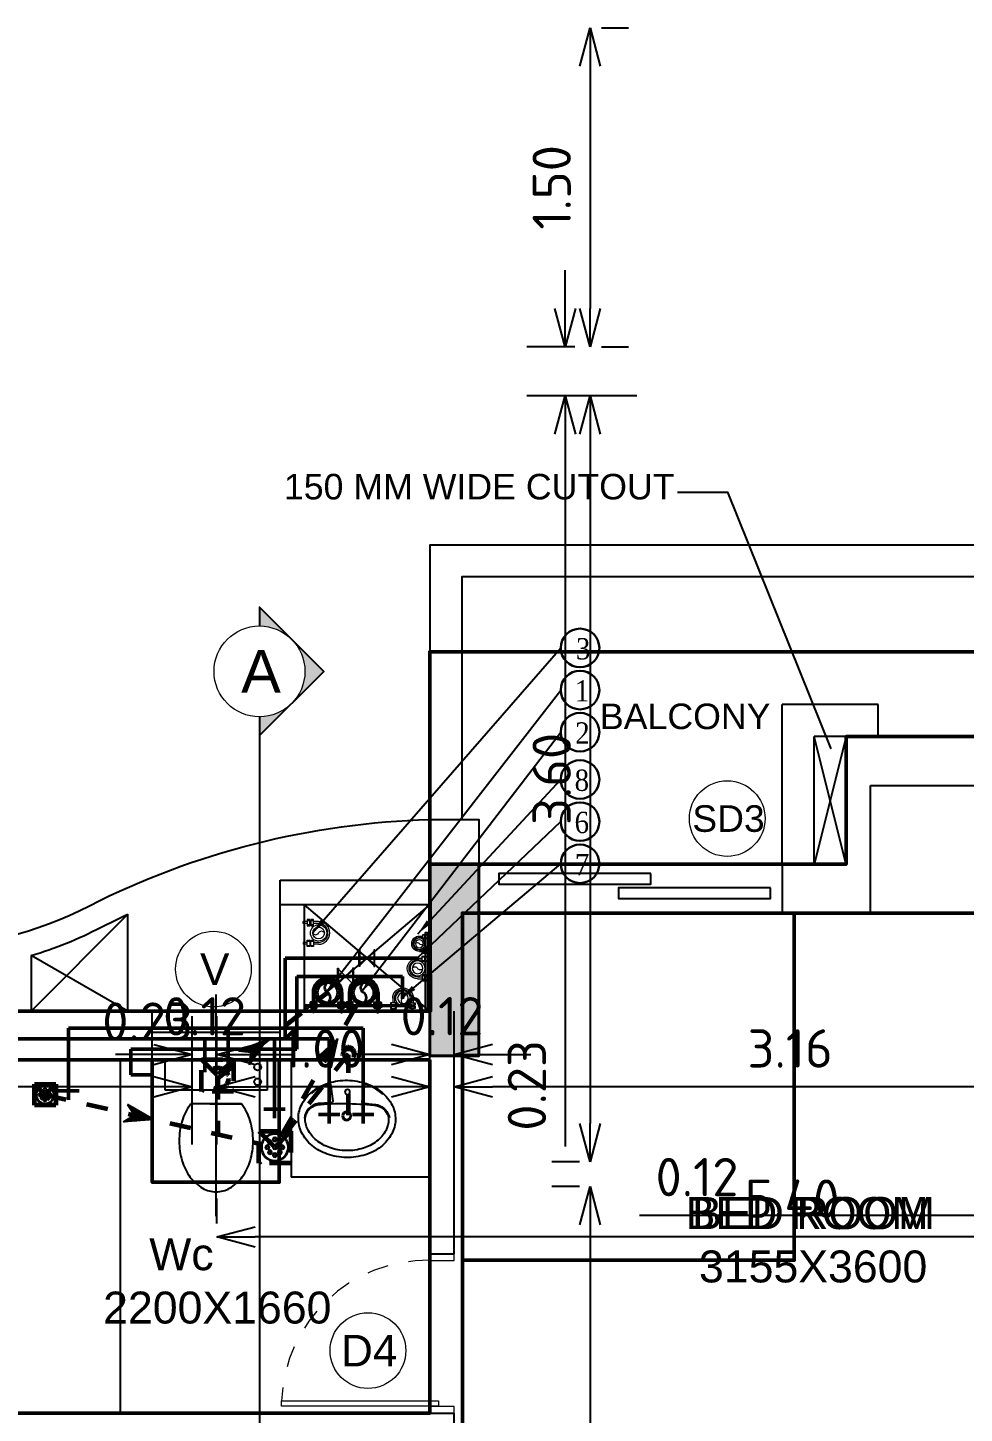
# Model space of a CAD drawing. Header units: inches. Extents: x 0 to 429, y 0 to 185.
# Drawn here: x 254.34 to 258.73, y 126.23 to 132.74 of the extents above; entities that cross this region are included whole.
import ezdxf
from ezdxf.enums import TextEntityAlignment as Align

# ---------------------------------------------------------------- set-up
doc = ezdxf.new("R2010")
doc.units = ezdxf.units.IN
doc.header["$MEASUREMENT"] = 0
doc.linetypes.add('Xr-4BHK-A-B-Typical-Sub$0$HIDDEN', pattern=[0.375, 0.25, -0.125])
doc.layers.get('DEFPOINTS').update_dxf_attribs({"lineweight": 18})
for name, color, linetype, lineweight in [('FLOOR01', 7, 'Continuous', 50), ('XR-4BHK-A-B-TYPICAL-SUB$0$1PL-SHAFT-PIPE-TEXT-50', 213, 'Continuous', 30), ('XR-4BHK-A-B-TYPICAL-SUB$0$DOOR', 34, 'Continuous', 20), ('XR-4BHK-A-B-TYPICAL-SUB$0$TOWER-COL', 1, 'Continuous', 40), ('XR-4BHK-A-B-TYPICAL-SUB$0$TOWER-COL-HATCH', 9, 'Continuous', 5)]:
    doc.layers.add(name, color=color, linetype=linetype, lineweight=lineweight)
doc.layers.add('XR-4BHK-A-B-TYPICAL-SUB$0$1PL-SHAFT-PIPE', color=7, linetype='Continuous')
doc.layers.add('XR-4BHK-A-B-TYPICAL-SUB$0$SEWERARE LINE', color=7, linetype='Continuous', lineweight=35, true_color=0xca2d12)
doc.layers.add('XR-4BHK-A-B-TYPICAL-SUB$0$WATER SUPPLAY', color=7, linetype='Continuous', lineweight=0, true_color=0x00f000)
doc.styles.add('Sanvi Common', font='isocpeur.ttf')
doc.styles.add('Xr-4BHK-A-B-Typical-Sub$0$$0$DIM', font='arial.ttf', dxfattribs={"height": 4})
doc.styles.add('Xr-4BHK-A-B-Typical-Sub$0$$1$Standard', font='arial.ttf')
doc.styles.add('Xr-4BHK-A-B-Typical-Sub$0$DIM', font='arial.ttf')
doc.styles.add('Xr-4BHK-A-B-Typical-Sub$0$Standard', font='ARIALN.TTF')
doc.styles.add('Xr-4BHK-A-B-Typical-Sub$0$TIMES-ROMAN', font='times.ttf', dxfattribs={"width": 0.9})
doc.dimstyles.new('Sanvi Common', dxfattribs={"dimtxt": 0.18, "dimasz": 0.18, "dimexe": 0.18, "dimexo": 0.0625, "dimgap": 0.09, "dimtad": 1, "dimzin": 0, "dimdsep": 46, "dimtxsty": 'Sanvi Common', "dimblk": 'OPEN30', "dimcen": 0.09, "dimclrd": 68, "dimclre": 68, "dimclrt": 40, "dimadec": 0, "dimazin": 0, "dimtfac": 1, "dimtofl": 0, "dimtmove": 0, "dimatfit": 3, "dimldrblk": 'OPEN30', "dimfxl": 1, "dimtolj": 1, "dimtzin": 0, "dimarcsym": 0})
doc.dimstyles.new('Xr-4BHK-A-B-Typical-Sub$0$DIM 75', dxfattribs={"dimtxt": 75, "dimasz": 75, "dimexe": 0.18, "dimexo": 0.0625, "dimgap": 0.09, "dimtad": 0, "dimtih": 1, "dimtoh": 1, "dimdec": 0, "dimzin": 0, "dimdsep": 46, "dimtxsty": 'Xr-4BHK-A-B-Typical-Sub$0$Standard', "dimcen": 0.09, "dimclrd": 256, "dimclre": 256, "dimclrt": 256, "dimadec": 0, "dimazin": 0, "dimtfac": 1, "dimtdec": 0, "dimtofl": 0, "dimtmove": 0, "dimatfit": 3, "dimfxl": 1, "dimtolj": 1, "dimtzin": 0, "dimarcsym": 0})

# ---------------------------------------------------------------- blocks, each defined once
blk = doc.blocks.new('Xr-4BHK-A-B-Typical-Sub$0$basin6')
blk.add_lwpolyline([(285.3, -227.3, 0.120605), (264.9, -143.3, 0.10507), (202.2, -66.9, 0.088649), (112.5, -18.2, 0.079738), (0.8, 0, 0.079738), (-111, -17.7, 0.088649), (-200.9, -65.9, 0.10507), (-264, -142.1, 0.120605), (-284.7, -226.1, 0.120605), (-264.3, -310.1, 0.10507), (-201.6, -386.5, 0.088649), (-112, -435.2, 0.079738), (-0.2, -453.4, 0.079738), (111.6, -435.7, 0.088649), (201.5, -387.5, 0.10507), (264.5, -311.3, 0.120605)], format="xyb", close=True)
for points in [[(-209.7, -80, -0.016805), (-197.8, -69.9, -0.092161), (-106, -21.4, -0.435128), (-99.7, -24.7), (-85.2, -123.6, -0.44775), (-92.4, -133.7, 0.015365), (-179.5, -141.3, 0.272514), (-249.3, -215.6, 0.272514)], [(210.3, -80, 0.016805), (198.4, -69.9, 0.092161), (106.6, -21.4, 0.435128), (100.3, -24.7), (85.8, -123.6, 0.396344), (97.2, -134.7, -0.011856), (170.2, -140.3, -0.340407), (250.3, -226.8)], [(-244.4, -216.7, 0.017243), (-244.7, -226.1, 0.120605), (-228.8, -291.7, 0.10507), (-176.6, -355.3, 0.088649), (-99.4, -397.2, 0.079738), (-0.1, -413.4, 0.079738), (99.2, -397.7, 0.088649), (176.6, -356.1, 0.10507), (229.1, -292.7, 0.120605), (245.3, -227.3, 0.120605)]]:
    blk.add_lwpolyline(points, format="xyb")
for centre, radius in [((0.3, -69.2), 14.5), ((1.4, -209.2), 26.4), ((1.4, -209.2), 21)]:
    blk.add_circle(centre, radius)
for centre, radius, start, end in [((-151.3, -237.7), 95.4, 106.29531, 167.27029), ((-3.5, -1750.2), 1613.5, 84.2769, 96.21233), ((155.4, -234.9), 90.2, 4.87746, 88.71858)]:
    blk.add_arc(centre, radius, start, end)
blk = doc.blocks.new('Xr-4BHK-A-B-Typical-Sub$0$1111')
for p, q in [((-6719.3, 24832.2), (-6719.3, 24832.2)), ((-6770.3, 24610.7), (-7008.8, 24610.7)), ((-6918.9, 24610.7), (-6770.3, 24610.7)), ((-7128.5, 24545.5), (-7128.5, 24404.3)), ((-6650.6, 24545.5), (-7128.5, 24545.5)), ((-6650.6, 24404.3), (-6650.6, 24545.5)), ((-7128.5, 24404.3), (-6650.6, 24404.3)), ((-6849.6, 24404.3), (-6849.6, 24404.3)), ((-6703, 24404.3), (-6703, 24404.3))]:
    blk.add_line(p, q)
at = {"extrusion": (0, 0, -1)}
for centre, major_axis, ratio, start_param, end_param in [((-6859.2, 24842), (-134, 134), 1, 6.126583, 6.550859), ((-6889.6, 24895.3), (90.6, 90.6), 1, -1.303122, -0.785398), ((-6889.6, 24895.3), (-90.6, 90.6), 1, 0.785398, 1.303122), ((-6919.9, 24842), (134, 134), 1, -0.267674, 0.156602), ((-6811.4, 24807.2), (175.8, 175.8), 1, 4.219591, 4.555787), ((-6967.7, 24807.2), (-175.8, 175.8), 1, 1.727398, 2.063595), ((-6735.9, 24784.5), (231.5, 231.5), 1, 3.926991, 4.219591), ((-7043.2, 24784.5), (231.5, 231.5), 1, 0.492798, 0.785398), ((-6735.9, 24784.5), (-231.5, 231.5), 1, 5.205187, 5.497787), ((-7043.2, 24784.5), (231.5, 231.5), 1, 0.785398, 1.077998), ((-6811.4, 24761.7), (-175.8, 175.8), 1, 4.868991, 5.205187), ((-6967.7, 24761.7), (-231.2, 91.4), 0.988951, 3.056609, 3.421062), ((-6859.2, 24726.9), (-134, 134), 1, 4.837165, 4.868991), ((-6694.7, 24507), (-11.5, 11.5), 1, 3.141593, 9.424778), ((-6694.7, 24437.2), (11.5, 11.5), 1, 1.570796326805002, 7.853981633984588)]:
    blk.add_ellipse(centre, major_axis=major_axis, ratio=ratio, start_param=start_param, end_param=end_param, dxfattribs=at)
blk = doc.blocks.new('Xr-4BHK-A-B-Typical-Sub$0$d-750')
at = {"layer": 'XR-4BHK-A-B-TYPICAL-SUB$0$DOOR'}
for p, q in [((0, 718.7), (0, 750)), ((0, 750), (115, 750)), ((115, 718.7), (0, 718.7)), ((115, 750), (115, 718.7)), ((0, 0), (0, 31.2)), ((0, 31.2), (115, 31.2)), ((115, 31.2), (115, 0)), ((115, 0), (0, 0))]:
    blk.add_line(p, q, dxfattribs=at)
blk.add_lwpolyline([(73.9, 34.2), (811.3, 34.2), (811.3, 59.2), (73.9, 59.2)], close=True, dxfattribs=at)
at = {"layer": 'XR-4BHK-A-B-TYPICAL-SUB$0$DOOR', "color": 8, "linetype": 'Xr-4BHK-A-B-Typical-Sub$0$HIDDEN', "extrusion": (0, 0, -1)}
blk.add_ellipse((125, 31.2), major_axis=(218.4, 652.1), ratio=0.99874, start_param=-0.33813, end_param=1.207251, dxfattribs=at)
blk = doc.blocks.new('Xr-4BHK-A-B-Typical-Sub$0$REV.CO.')
at = {"layer": 'XR-4BHK-A-B-TYPICAL-SUB$0$TOWER-COL-HATCH'}
blk.add_hatch(color=256, dxfattribs=at).paths.add_polyline_path([(454801.1, 18669.7), (454571.1, 18669.7), (454571.1, 17769.2), (454801.1, 17769.2)])
at = {"layer": 'XR-4BHK-A-B-TYPICAL-SUB$0$TOWER-COL'}
blk.add_lwpolyline([(454801.1, 18669.7), (454571.1, 18669.7), (454571.1, 17769.2), (454801.1, 17769.2)], close=True, dxfattribs=at)
blk = doc.blocks.new('Xr-4BHK-A-B-Typical-Sub$0$$0$DOOR NO')
at = {"lineweight": 0}
blk.add_circle((0, 0), 10, dxfattribs=at)
at = {"style": 'Xr-4BHK-A-B-Typical-Sub$0$$0$DIM'}
blk.add_attdef('X1', text='', height=9, dxfattribs=at).set_placement((0, 0), align=Align.MIDDLE_CENTER)
blk = doc.blocks.new('_Open30')
at = {"color": 0, "linetype": 'ByBlock', "lineweight": -2}
for p, q in [((-1, 0.268), (0, 0)), ((0, 0), (-1, -0.268)), ((0, 0), (-1, 0))]:
    blk.add_line(p, q, dxfattribs=at)
blk = doc.blocks.new('*D210')
at = {"color": 68, "lineweight": -2, "transparency": 16777216}
for p, q in [((256.3392, 127.589), (256.3392, 127.9445)), ((259.4942, 127.827), (259.4942, 127.9445)), ((259.3142, 127.7645), (256.5192, 127.7645))]:
    blk.add_line(p, q, dxfattribs=at)
at = {"layer": 'DEFPOINTS', "color": 0, "transparency": 16777216}
for p in [(256.3392, 127.7645), (259.4942, 127.7645), (256.3392, 127.5265)]:
    blk.add_point(p, dxfattribs=at)
at = {"color": 68, "lineweight": -2, "transparency": 16777216, "xscale": 0.18, "yscale": 0.18, "zscale": 0.18, "rotation": 180}
blk.add_blockref('_Open30', (256.3392, 127.7645), dxfattribs=at)
at = {"color": 68, "lineweight": -2, "transparency": 16777216, "xscale": 0.18, "yscale": 0.18, "zscale": 0.18}
blk.add_blockref('_Open30', (259.4942, 127.7645), dxfattribs=at)
at = {"color": 40, "transparency": 16777216, "insert": (257.9167, 127.9445), "char_height": 0.18, "attachment_point": 5, "style": 'Sanvi Common'}
blk.add_mtext('\\A1;3.16', dxfattribs=at)
blk = doc.blocks.new('*D211')
at = {"color": 68, "lineweight": -2, "transparency": 16777216}
for p, q in [((256.2242, 127.589), (256.2242, 128.0963)), ((256.3392, 127.589), (256.3392, 128.0963)), ((256.0442, 127.9163), (255.8642, 127.9163)), ((256.5192, 127.9163), (256.6992, 127.9163))]:
    blk.add_line(p, q, dxfattribs=at)
at = {"layer": 'DEFPOINTS', "color": 0, "transparency": 16777216}
for p in [(256.2242, 127.9163), (256.2242, 127.5265), (256.3392, 127.5265)]:
    blk.add_point(p, dxfattribs=at)
at = {"color": 68, "lineweight": -2, "transparency": 16777216, "xscale": 0.18, "yscale": 0.18, "zscale": 0.18}
blk.add_blockref('_Open30', (256.2242, 127.9163), dxfattribs=at)
at = {"color": 68, "lineweight": -2, "transparency": 16777216, "xscale": 0.18, "yscale": 0.18, "zscale": 0.18, "rotation": 180}
blk.add_blockref('_Open30', (256.3392, 127.9163), dxfattribs=at)
at = {"color": 40, "transparency": 16777216, "insert": (256.2817, 128.0963), "char_height": 0.18, "attachment_point": 5, "style": 'Sanvi Common'}
blk.add_mtext('\\A1;0.12', dxfattribs=at)
blk = doc.blocks.new('*D212')
at = {"color": 68, "lineweight": -2, "transparency": 16777216}
for p, q in [((255.2242, 127.4939), (255.2242, 127.9445)), ((256.2242, 127.589), (256.2242, 127.9445)), ((256.0442, 127.7645), (255.4042, 127.7645))]:
    blk.add_line(p, q, dxfattribs=at)
at = {"layer": 'DEFPOINTS', "color": 0, "transparency": 16777216}
for p in [(255.2242, 127.7645), (256.2242, 127.5265), (255.2242, 127.4314)]:
    blk.add_point(p, dxfattribs=at)
at = {"color": 68, "lineweight": -2, "transparency": 16777216, "xscale": 0.18, "yscale": 0.18, "zscale": 0.18, "rotation": 180}
blk.add_blockref('_Open30', (255.2242, 127.7645), dxfattribs=at)
at = {"color": 68, "lineweight": -2, "transparency": 16777216, "xscale": 0.18, "yscale": 0.18, "zscale": 0.18}
blk.add_blockref('_Open30', (256.2242, 127.7645), dxfattribs=at)
at = {"color": 40, "transparency": 16777216, "insert": (255.7242, 127.9445), "char_height": 0.18, "attachment_point": 5, "style": 'Sanvi Common'}
blk.add_mtext('\\A1;1.00', dxfattribs=at)
blk = doc.blocks.new('*D213')
at = {"color": 68, "lineweight": -2, "transparency": 16777216}
for p, q in [((251.6592, 127.689), (251.6592, 127.9445)), ((255.1092, 127.4939), (255.1092, 127.9445)), ((254.9292, 127.7645), (251.8392, 127.7645))]:
    blk.add_line(p, q, dxfattribs=at)
at = {"layer": 'DEFPOINTS', "color": 0, "transparency": 16777216}
for p in [(251.6592, 127.7645), (251.6592, 127.6265), (255.1092, 127.4314)]:
    blk.add_point(p, dxfattribs=at)
at = {"color": 68, "lineweight": -2, "transparency": 16777216, "xscale": 0.18, "yscale": 0.18, "zscale": 0.18, "rotation": 180}
blk.add_blockref('_Open30', (251.6592, 127.7645), dxfattribs=at)
at = {"color": 68, "lineweight": -2, "transparency": 16777216, "xscale": 0.18, "yscale": 0.18, "zscale": 0.18}
blk.add_blockref('_Open30', (255.1092, 127.7645), dxfattribs=at)
at = {"color": 40, "transparency": 16777216, "insert": (253.3842, 127.9445), "char_height": 0.18, "attachment_point": 5, "style": 'Sanvi Common'}
blk.add_mtext('\\A1;3.45', dxfattribs=at)
blk = doc.blocks.new('*D214')
at = {"color": 68, "lineweight": -2, "transparency": 16777216}
for p, q in [((251.4292, 127.689), (251.4292, 128.071)), ((251.6592, 127.689), (251.6592, 128.071)), ((251.2492, 127.891), (251.0692, 127.891)), ((251.8392, 127.891), (255.1872, 127.891))]:
    blk.add_line(p, q, dxfattribs=at)
at = {"layer": 'DEFPOINTS', "color": 0, "transparency": 16777216}
for p in [(251.4292, 127.891), (251.4292, 127.6265), (251.6592, 127.6265)]:
    blk.add_point(p, dxfattribs=at)
at = {"color": 68, "lineweight": -2, "transparency": 16777216, "xscale": 0.18, "yscale": 0.18, "zscale": 0.18}
blk.add_blockref('_Open30', (251.4292, 127.891), dxfattribs=at)
at = {"color": 68, "lineweight": -2, "transparency": 16777216, "xscale": 0.18, "yscale": 0.18, "zscale": 0.18, "rotation": 180}
blk.add_blockref('_Open30', (251.6592, 127.891), dxfattribs=at)
at = {"color": 40, "transparency": 16777216, "insert": (254.8992, 128.071), "char_height": 0.18, "attachment_point": 5, "style": 'Sanvi Common'}
blk.add_mtext('\\A1;0.23', dxfattribs=at)
blk = doc.blocks.new('*D231')
at = {"color": 68, "lineweight": -2, "transparency": 16777216}
for p, q in [((257.0307, 132.7414), (257.1569, 132.7414)), ((256.9769, 132.5614), (256.9769, 131.4213)), ((257.0307, 131.2413), (257.1569, 131.2413))]:
    blk.add_line(p, q, dxfattribs=at)
at = {"layer": 'DEFPOINTS', "color": 0, "transparency": 16777216}
for p in [(256.9682, 132.7414), (256.9682, 131.2413), (256.9769, 131.2413)]:
    blk.add_point(p, dxfattribs=at)
at = {"color": 68, "lineweight": -2, "transparency": 16777216, "xscale": 0.18, "yscale": 0.18, "zscale": 0.18}
for p, rotation in [((256.9769, 132.7414), 90), ((256.9769, 131.2413), 270)]:
    blk.add_blockref('_Open30', p, dxfattribs=dict(at, rotation=rotation))
at = {"color": 40, "transparency": 16777216, "insert": (256.7969, 131.9913), "char_height": 0.18, "attachment_point": 5, "rotation": 90, "style": 'Sanvi Common'}
blk.add_mtext('\\A1;1.50', dxfattribs=at)
blk = doc.blocks.new('*D232')
at = {"color": 68, "lineweight": -2, "transparency": 16777216}
for p, q in [((256.8605, 131.4213), (256.8605, 131.6013)), ((256.9057, 131.2413), (256.6805, 131.2413)), ((257.1967, 131.0113), (256.6805, 131.0113)), ((256.8605, 130.8313), (256.8605, 127.4833))]:
    blk.add_line(p, q, dxfattribs=at)
at = {"layer": 'DEFPOINTS', "color": 0, "transparency": 16777216}
for p in [(256.9682, 131.2413), (256.8605, 131.0113), (257.2592, 131.0113)]:
    blk.add_point(p, dxfattribs=at)
at = {"color": 68, "lineweight": -2, "transparency": 16777216, "xscale": 0.18, "yscale": 0.18, "zscale": 0.18}
for p, rotation in [((256.8605, 131.2413), 270), ((256.8605, 131.0113), 90)]:
    blk.add_blockref('_Open30', p, dxfattribs=dict(at, rotation=rotation))
at = {"color": 40, "transparency": 16777216, "insert": (256.6805, 127.7713), "char_height": 0.18, "attachment_point": 5, "rotation": 90, "style": 'Sanvi Common'}
blk.add_mtext('\\A1;0.23', dxfattribs=at)
blk = doc.blocks.new('*D233')
at = {"color": 68, "lineweight": -2, "transparency": 16777216}
for p, q in [((257.1967, 131.0113), (256.7969, 131.0113)), ((256.9769, 130.8313), (256.9769, 127.5913)), ((256.928, 127.4113), (256.7969, 127.4113))]:
    blk.add_line(p, q, dxfattribs=at)
at = {"layer": 'DEFPOINTS', "color": 0, "transparency": 16777216}
for p in [(257.2592, 131.0113), (256.9769, 127.4113), (256.9905, 127.4113)]:
    blk.add_point(p, dxfattribs=at)
at = {"color": 68, "lineweight": -2, "transparency": 16777216, "xscale": 0.18, "yscale": 0.18, "zscale": 0.18}
for p, rotation in [((256.9769, 131.0113), 90), ((256.9769, 127.4113), 270)]:
    blk.add_blockref('_Open30', p, dxfattribs=dict(at, rotation=rotation))
at = {"color": 40, "transparency": 16777216, "insert": (256.7969, 129.2113), "char_height": 0.18, "attachment_point": 5, "rotation": 90, "style": 'Sanvi Common'}
blk.add_mtext('\\A1;3.60', dxfattribs=at)
blk = doc.blocks.new('*D234')
at = {"color": 68, "lineweight": -2, "transparency": 16777216}
for p, q in [((256.928, 127.2963), (256.7969, 127.2963)), ((256.9769, 127.1163), (256.9769, 122.6163)), ((258.6717, 122.4363), (256.7969, 122.4363))]:
    blk.add_line(p, q, dxfattribs=at)
at = {"layer": 'DEFPOINTS', "color": 0, "transparency": 16777216}
for p in [(256.9905, 127.2963), (256.9769, 122.4363), (258.7342, 122.4363)]:
    blk.add_point(p, dxfattribs=at)
at = {"color": 68, "lineweight": -2, "transparency": 16777216, "xscale": 0.18, "yscale": 0.18, "zscale": 0.18}
for p, rotation in [((256.9769, 127.2963), 90), ((256.9769, 122.4363), 270)]:
    blk.add_blockref('_Open30', p, dxfattribs=dict(at, rotation=rotation))
at = {"color": 40, "transparency": 16777216, "insert": (256.7969, 124.8663), "char_height": 0.18, "attachment_point": 5, "rotation": 90, "style": 'Sanvi Common'}
blk.add_mtext('\\A1;4.86', dxfattribs=at)
blk = doc.blocks.new('*D253')
at = {"color": 68, "lineweight": -2, "transparency": 16777216}
for p, q in [((260.6292, 127.0914), (260.6292, 127.3402)), ((260.7442, 127.0339), (260.7442, 127.3402)), ((260.4492, 127.1602), (257.2092, 127.1602)), ((260.9242, 127.1602), (261.1042, 127.1602))]:
    blk.add_line(p, q, dxfattribs=at)
at = {"layer": 'DEFPOINTS', "color": 0, "transparency": 16777216}
for p in [(260.6292, 127.1602), (260.6292, 127.0289), (260.7442, 126.9714)]:
    blk.add_point(p, dxfattribs=at)
at = {"color": 68, "lineweight": -2, "transparency": 16777216, "xscale": 0.18, "yscale": 0.18, "zscale": 0.18}
blk.add_blockref('_Open30', (260.6292, 127.1602), dxfattribs=at)
at = {"color": 68, "lineweight": -2, "transparency": 16777216, "xscale": 0.18, "yscale": 0.18, "zscale": 0.18, "rotation": 180}
blk.add_blockref('_Open30', (260.7442, 127.1602), dxfattribs=at)
at = {"color": 40, "transparency": 16777216, "insert": (257.4792, 127.3402), "char_height": 0.18, "attachment_point": 5, "style": 'Sanvi Common'}
blk.add_mtext('\\A1;0.12', dxfattribs=at)
blk = doc.blocks.new('*D254')
at = {"color": 68, "lineweight": -2, "transparency": 16777216}
for p, q in [((255.2242, 127.1214), (255.2242, 127.2389)), ((260.6292, 127.0914), (260.6292, 127.2389)), ((260.4492, 127.0589), (255.4042, 127.0589))]:
    blk.add_line(p, q, dxfattribs=at)
at = {"layer": 'DEFPOINTS', "color": 0, "transparency": 16777216}
for p in [(255.2242, 127.0589), (255.2242, 127.0589), (260.6292, 127.0289)]:
    blk.add_point(p, dxfattribs=at)
at = {"color": 68, "lineweight": -2, "transparency": 16777216, "xscale": 0.18, "yscale": 0.18, "zscale": 0.18, "rotation": 180}
blk.add_blockref('_Open30', (255.2242, 127.0589), dxfattribs=at)
at = {"color": 68, "lineweight": -2, "transparency": 16777216, "xscale": 0.18, "yscale": 0.18, "zscale": 0.18}
blk.add_blockref('_Open30', (260.6292, 127.0589), dxfattribs=at)
at = {"color": 40, "transparency": 16777216, "insert": (257.9267, 127.2389), "char_height": 0.18, "attachment_point": 5, "style": 'Sanvi Common'}
blk.add_mtext('\\A1;5.40', dxfattribs=at)
blk = doc.blocks.new('*D255')
at = {"color": 68, "lineweight": -2, "transparency": 16777216}
for p, q in [((255.1092, 127.4939), (255.1092, 128.0958)), ((255.2242, 127.4939), (255.2242, 128.0958)), ((254.9292, 127.9158), (254.7492, 127.9158)), ((255.4042, 127.9158), (255.5842, 127.9158))]:
    blk.add_line(p, q, dxfattribs=at)
at = {"layer": 'DEFPOINTS', "color": 0, "transparency": 16777216}
for p in [(255.1092, 127.9158), (255.1092, 127.4314), (255.2242, 127.4314)]:
    blk.add_point(p, dxfattribs=at)
at = {"color": 68, "lineweight": -2, "transparency": 16777216, "xscale": 0.18, "yscale": 0.18, "zscale": 0.18}
blk.add_blockref('_Open30', (255.1092, 127.9158), dxfattribs=at)
at = {"color": 68, "lineweight": -2, "transparency": 16777216, "xscale": 0.18, "yscale": 0.18, "zscale": 0.18, "rotation": 180}
blk.add_blockref('_Open30', (255.2242, 127.9158), dxfattribs=at)
at = {"color": 40, "transparency": 16777216, "insert": (255.1667, 128.0958), "char_height": 0.18, "attachment_point": 5, "style": 'Sanvi Common'}
blk.add_mtext('\\A1;0.12', dxfattribs=at)
blk = doc.blocks.new('Xr-4BHK-A-B-Typical-Sub$0$CI100')
at = {"layer": 'XR-4BHK-A-B-TYPICAL-SUB$0$SEWERARE LINE', "ltscale": 100}
for p, q in [((-78.9, 0), (-78.9, 11.5)), ((-74, 60.7), (-74, 11.5)), ((-66, 60.7), (-66, 11.5)), ((-61.1, 0), (-61.1, 11.5)), ((61.1, 0), (61.1, 11.5)), ((66, 60.7), (66, 11.5)), ((74, 60.7), (74, 11.5)), ((78.9, 0), (78.9, 11.5)), ((-78.9, -15.5), (-78.9, -4)), ((-74, 0), (-74, -4)), ((-74, -15.5), (-74, -37.3)), ((-74, -16.8), (-74, -37.3)), ((-66, -37.3), (-74, -37.3)), ((-66, 0), (-66, -4)), ((-66, -15.5), (-66, -37.3)), ((-66, -16.8), (-66, -37.3)), ((-61.1, -15.5), (-61.1, -4)), ((61.1, -15.5), (61.1, -4)), ((66, 0), (66, -4)), ((66, -15.5), (66, -37.3)), ((66, -16.8), (66, -37.3)), ((66, -37.3), (74, -37.3)), ((74, 0), (74, -4)), ((74, -15.5), (74, -37.3)), ((74, -16.8), (74, -37.3)), ((78.9, -15.5), (78.9, -4))]:
    blk.add_line(p, q, dxfattribs=at)
for points in [[(-85.4, 0), (-54.6, 0), (-54.6, 11.5), (-85.4, 11.5)], [(85.4, 0), (54.6, 0), (54.6, 11.5), (85.4, 11.5)], [(-85.4, -15.5), (-54.6, -15.5), (-54.6, -4), (-85.4, -4)], [(85.4, -15.5), (54.6, -15.5), (54.6, -4), (85.4, -4)]]:
    blk.add_lwpolyline(points, close=True, dxfattribs=at)
for radius in [60.7, 50]:
    blk.add_circle((0, 60.7), radius, dxfattribs=at)
for centre, radius, start, end in [((0, 60.7), 74, 0, 180), ((0, 60.7), 66, 0, 180), ((13.9, 85.7), 28.6, 119.0199, 240.9801), ((-13.9, 35.7), 28.6, 299.0199, 60.9801)]:
    blk.add_arc(centre, radius, start, end, dxfattribs=at)
blk = doc.blocks.new('Xr-4BHK-A-B-Typical-Sub$0$CI50')
at = {"layer": 'XR-4BHK-A-B-TYPICAL-SUB$0$WATER SUPPLAY', "ltscale": 100}
for p, q in [((-53.2, 2), (-53.2, 13.5)), ((-48.3, 35), (-48.3, 13.5)), ((-48.3, 2), (-48.3, -2)), ((-40.3, 35), (-40.3, 13.5)), ((-40.3, 2), (-40.3, -2)), ((-35.4, 2), (-35.4, 13.5)), ((35.4, 2), (35.4, 13.5)), ((40.3, 35), (40.3, 13.5)), ((40.3, 2), (40.3, -2)), ((48.3, 35), (48.3, 13.5)), ((48.3, 2), (48.3, -2)), ((53.2, 2), (53.2, 13.5)), ((-53.2, -13.5), (-53.2, -2)), ((-48.3, -13.5), (-48.3, -30.6)), ((-48.3, -14.8), (-48.3, -30.6)), ((-40.3, -30.6), (-48.3, -30.6)), ((-40.3, -13.5), (-40.3, -30.6)), ((-40.3, -14.8), (-40.3, -30.6)), ((-35.4, -13.5), (-35.4, -2)), ((35.4, -13.5), (35.4, -2)), ((40.3, -13.5), (40.3, -30.6)), ((40.3, -14.8), (40.3, -30.6)), ((40.3, -30.6), (48.3, -30.6)), ((48.3, -13.5), (48.3, -30.6)), ((48.3, -14.8), (48.3, -30.6)), ((53.2, -13.5), (53.2, -2))]:
    blk.add_line(p, q, dxfattribs=at)
at = {"layer": 'XR-4BHK-A-B-TYPICAL-SUB$0$WATER SUPPLAY', "ltscale": 100, "elevation": 0}
for points in [[(-57.9, 2), (-30.9, 2), (-30.9, 13.5), (-57.9, 13.5)], [(57.9, 2), (30.9, 2), (30.9, 13.5), (57.9, 13.5)], [(-57.9, -13.5), (-30.9, -13.5), (-30.9, -2), (-57.9, -2)], [(57.9, -13.5), (30.9, -13.5), (30.9, -2), (57.9, -2)]]:
    blk.add_lwpolyline(points, close=True, dxfattribs=at)
at = {"layer": 'XR-4BHK-A-B-TYPICAL-SUB$0$WATER SUPPLAY', "ltscale": 100}
for radius in [35, 25]:
    blk.add_circle((0, 35), radius, dxfattribs=at)
for centre, radius, start, end in [((0, 35), 48.3, 0, 180), ((0, 35), 40.3, 360, 180), ((6.9, 47.5), 14.3, 119.0199, 240.9801), ((-6.9, 22.5), 14.3, 299.0199, 60.9801)]:
    blk.add_arc(centre, radius, start, end, dxfattribs=at)
blk = doc.blocks.new('Xr-4BHK-A-B-Typical-Sub$0$A6')
at = {"linetype": 'Continuous', "lineweight": -3}
h = blk.add_hatch(dxfattribs=at)
h.set_pattern_fill('ANSI31', color=8, scale=51.850019, angle=269.98621, style=0)
h.set_pattern_definition([(314.9862146, (-3558.9815, 121585.5365), (4.58404006, 4.58183475), [])])
h.paths.add_polyline_path([(-42.5, 41.5), (0, 0), (-42.5, -41.5), (91.7, 0)])
for p, q in [((-42.5, 41.5), (0, 0)), ((91.7, 0), (-42.5, 41.5)), ((-42.5, -41.5), (0, 0)), ((0, 0), (91.7, 0)), ((91.7, 0), (-42.5, -41.5))]:
    blk.add_line(p, q, dxfattribs=at)
blk = doc.blocks.new('Xr-4BHK-A-B-Typical-Sub$0$FT 100')
at = {"linetype": 'Continuous'}
blk.add_ellipse((0, 0), major_axis=(63.4, -2.9), ratio=1, start_param=0.046079, end_param=6.329264, dxfattribs=at)
for centre in [(-36.7, 0), (-23.3, 23.3), (0, 35.4), (0, 0), (23.3, 23.3), (36.7, 0), (-23.3, -23.3), (0, -35.4), (23.3, -23.3)]:
    blk.add_ellipse(centre, major_axis=(7.97, 0), ratio=1)
blk = doc.blocks.new('Xr-4BHK-A-B-Typical-Sub$0$P-VALVE')
at = {"linetype": 'Continuous'}
for p, q in [((-19.7, 19), (19.7, 19)), ((-19.7, 16.4), (-19.7, 19)), ((19.7, 16.4), (-19.7, 16.4)), ((-17, -16.4), (17, 16.4)), ((-17, 16.4), (17, -16.4)), ((19.7, 19), (19.7, 16.4)), ((19.7, -16.4), (-19.7, -16.4)), ((-19.7, -16.4), (-19.7, -19)), ((-19.7, -19), (19.7, -19)), ((19.7, -19), (19.7, -16.4))]:
    blk.add_line(p, q, dxfattribs=at)
blk = doc.blocks.new('Xr-4BHK-A-B-Typical-Sub$0$A$C14D55273')
at = {"layer": 'XR-4BHK-A-B-TYPICAL-SUB$0$WATER SUPPLAY', "lineweight": 50}
for p, q in [((7611.1, -2471.7), (8238.6, -2471.7)), ((8238.6, -2471.7), (8238.6, -2849.5)), ((7688.2, -2661.7), (7688.2, -2556.9)), ((7688.2, -2556.9), (8183.5, -2556.9)), ((8183.5, -2556.9), (8183.5, -2899.5)), ((9255.8, -2799.5), (7872.3, -2799.5)), ((7872.3, -3248.1), (7872.3, -2799.5)), ((8506.4, -3006.4), (8506.4, -2799.5)), ((9255.8, -3136.8), (9255.8, -2799.5)), ((9513.3, -2849.5), (8032.1, -2849.5)), ((8032.1, -3248.1), (8032.1, -2849.5)), ((8289.3, -3223.5), (8289.3, -2849.5)), ((8616, -3006.4), (8616, -2849.5)), ((8963.2, -2899.5), (8183.5, -2899.5)), ((8963.2, -2899.5), (8963.2, -3020.1)), ((8963.2, -3020.1), (8858.5, -3020.1)), ((9205.8, -3094.3), (9305.8, -3094.3)), ((8239.3, -3181), (8339.3, -3181)), ((7822.3, -3205.6), (7922.3, -3205.6)), ((7982.1, -3205.6), (8082.1, -3205.6))]:
    blk.add_line(p, q, dxfattribs=at)
at = {"layer": 'XR-4BHK-A-B-TYPICAL-SUB$0$WATER SUPPLAY', "lineweight": 50, "xscale": 2.000000000000041, "yscale": 2.000000000000041, "zscale": 2.000000000000041, "rotation": 90.00001157763748}
for p in [(7855.2, -2471.7), (7955, -2556.9)]:
    blk.add_blockref('Xr-4BHK-A-B-Typical-Sub$0$P-VALVE', p, dxfattribs=at)
blk = doc.blocks.new('Xr-4BHK-A-B-Typical-Sub$0$A$C2521575D')
at = {"layer": 'XR-4BHK-A-B-TYPICAL-SUB$0$1PL-SHAFT-PIPE'}
for p, q in [((24914.2, 29832.3), (24914.2, 30197.5)), ((24340.4, 29853.3, 0), (24839.7, 29853.3))]:
    blk.add_line(p, q, dxfattribs=at)
blk.add_lwpolyline([(24928, 29832.3), (24928, 30197.5), (24903, 30197.5), (24903, 29832.3)], close=True, dxfattribs=at)
at = {"layer": 'XR-4BHK-A-B-TYPICAL-SUB$0$1PL-SHAFT-PIPE', "elevation": 0}
blk.add_lwpolyline([(24340.4, 29832.3), (24839.7, 29832.3), (24839.7, 29857.3), (24340.4, 29857.3)], close=True, dxfattribs=at)
at = {"layer": 'XR-4BHK-A-B-TYPICAL-SUB$0$1PL-SHAFT-PIPE-TEXT-50'}
for centre in [(25629.9, 31536.2), (25629.9, 31338.2), (25629.9, 31140.2), (25629.9, 30918), (25629.9, 30720), (25629.9, 30522)]:
    blk.add_circle(centre, 90.6, dxfattribs=at)
at = {"layer": 'XR-4BHK-A-B-TYPICAL-SUB$0$SEWERARE LINE', "linetype": 'Xr-4BHK-A-B-Typical-Sub$0$HIDDEN', "lineweight": 60, "ltscale": 200}
for p, q in [((23928.6, 29513.6, 0), (24444, 29917.8)), ((24228.3, 29244.8), (24616.6, 29916.3)), ((24542, 29629.6, 0), (24235.7, 29239.9, 0)), ((24001.8, 29602), (23851.8, 29452)), ((23851.8, 29602), (24001.8, 29452)), ((24542, 29340), (24542, 29624.1, 0)), ((23928.6, 29513.6, 0), (23928.6, 29246.2, 0)), ((23167.8, 29486.9), (23067.8, 29386.9)), ((23067.8, 29486.9), (23167.8, 29386.9)), ((23117.8, 29436.9), (24134.7, 29204.1)), ((24271.6, 29264.9), (24121.6, 29114.9)), ((24121.6, 29264.9), (24271.6, 29114.9))]:
    blk.add_line(p, q, dxfattribs=at)
for points in [[(24001.8, 29452), (23851.8, 29452), (23851.8, 29602), (24001.8, 29602)], [(23167.8, 29386.9), (23067.8, 29386.9), (23067.8, 29486.9), (23167.8, 29486.9)], [(24271.6, 29114.9), (24121.6, 29114.9), (24121.6, 29264.9), (24271.6, 29264.9)]]:
    blk.add_lwpolyline(points, close=True, dxfattribs=at)
blk.add_circle((23928.6, 29513.6), 50, dxfattribs=at)
for centre, radius, start, end in [((24542, 29629.6, 0), 30, 326.44269, 213.55731), ((24542, 29624.1, 0), 27.3, 336.0932, 203.9068)]:
    blk.add_arc(centre, radius, start, end, dxfattribs=at)
at = {"layer": 'XR-4BHK-A-B-TYPICAL-SUB$0$1PL-SHAFT-PIPE'}
for p, xscale, yscale, zscale, rotation in [((24363.3, 30196.9), 1.099999999976717, 1.099999999976717, 1.099999999976717, 270), ((24901.5, 30146.1), -0.75, 0.75, 0.75, 90)]:
    blk.add_blockref('Xr-4BHK-A-B-Typical-Sub$0$CI50', p, dxfattribs=dict(at, xscale=xscale, yscale=yscale, zscale=zscale, rotation=rotation))
at = {"layer": 'XR-4BHK-A-B-TYPICAL-SUB$0$1PL-SHAFT-PIPE', "xscale": -1, "rotation": 90}
blk.add_blockref('Xr-4BHK-A-B-Typical-Sub$0$CI50', (24901.9, 30030.3), dxfattribs=at)
at = {"layer": 'XR-4BHK-A-B-TYPICAL-SUB$0$1PL-SHAFT-PIPE', "xscale": 0.940500000026077, "yscale": 0.940500000026077, "zscale": 0.940500000026077}
for p in [(24443.8, 29859.2), (24613.2, 29859.2)]:
    blk.add_blockref('Xr-4BHK-A-B-Typical-Sub$0$CI100', p, dxfattribs=at)
at = {"layer": 'XR-4BHK-A-B-TYPICAL-SUB$0$1PL-SHAFT-PIPE', "xscale": -1}
blk.add_blockref('Xr-4BHK-A-B-Typical-Sub$0$CI50', (24798.1, 29855.3), dxfattribs=at)
at = {"layer": 'XR-4BHK-A-B-TYPICAL-SUB$0$SEWERARE LINE', "linetype": 'Xr-4BHK-A-B-Typical-Sub$0$HIDDEN', "lineweight": 60, "ltscale": 200, "extrusion": (1.01856e-08, -1.29675e-08, 1), "xscale": -1, "rotation": 218.134886230306}
blk.add_blockref('Xr-4BHK-A-B-Typical-Sub$0$A6', (24084.6, 29635.9, 0), dxfattribs=at)
at = {"layer": 'XR-4BHK-A-B-TYPICAL-SUB$0$SEWERARE LINE', "linetype": 'Xr-4BHK-A-B-Typical-Sub$0$HIDDEN', "lineweight": 60, "ltscale": 200, "extrusion": (1.42688e-08, -8.26458e-09, 1), "xscale": -1, "rotation": 239.906620831732}
blk.add_blockref('Xr-4BHK-A-B-Typical-Sub$0$A6', (24444.9, 29619.6, 0), dxfattribs=at)
at = {"layer": 'XR-4BHK-A-B-TYPICAL-SUB$0$SEWERARE LINE', "linetype": 'Xr-4BHK-A-B-Typical-Sub$0$HIDDEN', "lineweight": 60, "ltscale": 200, "xscale": -0.6666666666669698, "yscale": 0.6666666666669698, "zscale": 0.6666666666666666, "rotation": 90}
blk.add_blockref('Xr-4BHK-A-B-Typical-Sub$0$FT 100', (23117.8, 29436.9), dxfattribs=at)
at = {"layer": 'XR-4BHK-A-B-TYPICAL-SUB$0$SEWERARE LINE', "linetype": 'Xr-4BHK-A-B-Typical-Sub$0$HIDDEN', "lineweight": 60, "ltscale": 200, "extrusion": (-3.61004e-09, -1.60894e-08, 1), "xscale": -0.9999999999999961, "rotation": 167.3401290850337}
blk.add_blockref('Xr-4BHK-A-B-Typical-Sub$0$A6', (23536.8, 29340.5, 0), dxfattribs=at)
at = {"layer": 'XR-4BHK-A-B-TYPICAL-SUB$0$SEWERARE LINE', "linetype": 'Xr-4BHK-A-B-Typical-Sub$0$HIDDEN', "lineweight": 60, "ltscale": 200, "xscale": -1, "rotation": 90}
blk.add_blockref('Xr-4BHK-A-B-Typical-Sub$0$FT 100', (24196.6, 29189.9), dxfattribs=at)
at = {"layer": 'XR-4BHK-A-B-TYPICAL-SUB$0$WATER SUPPLAY', "xscale": -1}
blk.add_blockref('Xr-4BHK-A-B-Typical-Sub$0$A$C14D55273', (32483.9, 32549.6), dxfattribs=at)
at = {"layer": 'XR-4BHK-A-B-TYPICAL-SUB$0$1PL-SHAFT-PIPE-TEXT-50', "style": 'Xr-4BHK-A-B-Typical-Sub$0$TIMES-ROMAN', "width": 0.9}
for s, p in [('3', (25644.1, 31482.5)), ('1', (25639.1, 31284.6)), ('2', (25641.1, 31086.6)), ('8', (25638.1, 30864.3)), ('6', (25637.9, 30666.3)), ('7', (25639.4, 30468.3))]:
    blk.add_text(s, height=100, rotation=359.99997, dxfattribs=at).set_placement(p, align=Align.CENTER)
at = {"layer": 'XR-4BHK-A-B-TYPICAL-SUB$0$1PL-SHAFT-PIPE-TEXT-50'}
for points in [[(24373.5, 30196.9), (25539.2, 31536.2)], [(24436.5, 29916.3), (25539.2, 31338.2)], [(24601.9, 29918.1), (25539.2, 31140.2)], [(24867.9, 30192.6), (25539.2, 30918)], [(24867.1, 30080.3), (25539.2, 30720)], [(24790.8, 29890.3), (25539.2, 30522)]]:
    blk.add_leader(points, dimstyle='Xr-4BHK-A-B-Typical-Sub$0$DIM 75', dxfattribs=at)

msp = doc.modelspace()

# ---------------------------------------------------------------- hatches: boundary and pattern name
h = msp.add_hatch(color=256)
h.dxf.hatch_style = 1
h.paths.add_polyline_path([(255.7265, 129.7167), (255.5756, 129.8675, -0.414214), (255.5756, 129.5658)])
h.paths.add_polyline_path([(255.5756, 129.5658, -0.198912), (255.4248, 129.5033), (255.4248, 129.4149)])
h.paths.add_polyline_path([(255.5756, 129.8675), (255.4248, 130.0184), (255.4248, 129.93, -0.198912)])

# ---------------------------------------------------------------- linework, layer by layer
for p, q in [((257.8792, 128.8098), (257.8792, 129.5603)), ((258.3292, 129.5603), (257.8792, 129.5603)), ((258.3292, 129.4103), (258.3292, 129.5603)), ((255.4248, 129.4149), (255.4248, 122.9816)), ((258.0292, 128.8098), (258.0292, 129.4103)), ((258.1792, 129.4103), (258.0292, 129.4103)), ((258.1792, 128.8098), (258.0292, 129.4103)), ((258.1792, 129.4103), (258.0292, 128.8098)), ((258.1792, 129.4103), (259.1147, 129.4103)), ((258.1792, 128.8098), (258.1792, 129.4103)), ((258.2942, 129.1803), (259.4942, 129.1803)), ((258.2942, 128.5803), (258.2942, 129.1803)), ((257.8792, 128.8098), (256.4542, 128.8098)), ((258.1792, 128.8098), (257.8792, 128.8098)), ((257.8792, 128.8098), (257.8792, 128.5803)), ((255.5213, 128.6201), (255.5213, 128.7351)), ((255.5213, 128.1203), (255.5213, 128.6201)), ((256.2242, 128.6201), (255.5213, 128.6201)), ((255.6363, 128.1203), (255.6363, 128.6201)), ((255.6363, 128.1203), (256.2242, 128.6201)), ((256.2242, 128.1203), (255.6363, 128.6201)), ((256.2242, 128.1203), (256.2242, 128.6201)), ((254.3522, 128.1203), (254.8063, 128.5751)), ((254.8063, 128.1203), (254.8063, 128.5751)), ((256.4542, 128.5803), (257.8792, 128.5803)), ((257.8792, 128.5803), (258.2942, 128.5803)), ((258.2942, 128.5803), (259.4947, 128.5803)), ((254.3522, 128.3816), (254.3522, 128.1203)), ((254.8063, 128.1203), (254.3522, 128.3816)), ((255.2213, 127.1563), (255.2213, 128.1977)), ((254.9213, 128.1203), (253.1563, 128.1203)), ((254.9213, 127.8903), (254.9213, 128.1203)), ((255.5213, 128.1203), (254.9213, 128.1203)), ((255.5213, 127.8903), (255.5213, 128.1203)), ((256.2242, 128.1203), (255.5213, 128.1203)), ((256.3392, 126.9803), (256.3392, 128.1203)), ((255.5213, 128.0203), (254.9213, 128.0203)), ((254.9213, 127.9903), (255.5213, 127.9903)), ((254.9213, 127.8903), (254.0242, 127.8903)), ((254.5268, 127.8903), (254.5268, 127.721)), ((254.7713, 127.8903), (254.7713, 126.2303)), ((254.9213, 127.8903), (255.5213, 127.8903)), ((256.2242, 127.8903), (255.5213, 127.8903)), ((255.5742, 127.8903), (255.5742, 127.3403)), ((256.2242, 126.9803), (256.2242, 127.8903)), ((254.5737, 127.7455), (254.4798, 127.7455)), ((256.2242, 127.3403), (255.5742, 127.3403)), ((256.2242, 126.9803), (256.3392, 126.9803)), ((256.2247, 126.9804), (256.2247, 126.2303)), ((254.0242, 126.2303), (256.3397, 126.2303)), ((256.3397, 126.1153), (256.3397, 126.2303))]:
    msp.add_line(p, q)
at = {"color": 4}
msp.add_lwpolyline([(257.3871, 130.5585), (257.6225, 130.5585), (258.1084, 129.3525)], dxfattribs=at)
for points in [[(259.2297, 129.7251), (259.2297, 130.3103), (256.2247, 130.3103), (256.2242, 129.0203)], [(259.0797, 129.7251), (259.0797, 130.1603), (256.3746, 130.1603), (256.3743, 129.0203)], [(255.4248, 129.5033), (255.4248, 129.4149), (255.7265, 129.7167), (255.4248, 130.0184), (255.4248, 129.93)], [(255.5213, 128.7351), (256.2242, 128.7351), (256.2242, 129.0203), (256.4542, 129.0203), (256.4542, 128.8098)]]:
    msp.add_lwpolyline(points)
for points in [[(251.4292, 128.7351), (251.4292, 129.0203, -0.111051), (253.0276, 128.6157, 0.244497), (254.6259, 128.6157, -0.111051), (256.2242, 129.0203, 74.791831)], [(254.3522, 128.3816, 0.047733), (254.6784, 128.5134, -0.009749), (254.8063, 128.5751)]]:
    msp.add_lwpolyline(points, format="xyb")
for points in [[(257.2619, 128.7676), (256.5494, 128.7676), (256.5494, 128.7174), (257.2619, 128.7174)], [(257.8239, 128.6997), (257.1114, 128.6997), (257.1114, 128.6494), (257.8239, 128.6494)]]:
    msp.add_lwpolyline(points, close=True)
at = {"layer": 'FLOOR01', "color": 246}
msp.add_line((256.2242, 127.012), (256.2242, 126.2619), dxfattribs=at)
at = {"layer": 'FLOOR01', "color": 181}
msp.add_lwpolyline([(263.4042, 119.8906), (263.4084, 124.9806), (263.7842, 124.9806), (263.7842, 130.8406), (259.3792, 130.8406), (259.3792, 129.4106), (258.1792, 129.4106), (258.1792, 128.8101), (256.2242, 128.8101), (256.2284, 128.1206), (251.4292, 128.1206), (251.4292, 123.5606), (250.8292, 123.5606), (250.8292, 121.8656)], dxfattribs=at)
at = {"layer": 'FLOOR01', "color": 230}
msp.add_lwpolyline([(263.4042, 119.8905), (263.4042, 124.9805), (263.7842, 124.9805), (263.7842, 130.8405), (259.3792, 130.8405), (259.3792, 129.4105), (258.1792, 129.4105), (258.1792, 128.81), (256.2242, 128.8099), (256.2242, 128.1206), (251.4292, 128.1205), (251.4292, 123.5605), (250.8292, 123.5605), (250.8292, 121.8655)], dxfattribs=at)
at = {"layer": 'FLOOR01', "color": 35}
msp.add_lwpolyline([(259.2296, 129.8087), (256.2246, 129.8087), (256.2242, 128.8101), (258.1792, 128.8101), (258.1792, 129.4106), (259.2297, 129.4106)], close=True, dxfattribs=at)
at = {"layer": 'FLOOR01', "color": 150}
msp.add_lwpolyline([(259.4942, 128.5806), (256.3776, 128.5806), (256.3776, 124.9806), (259.4942, 124.9806)], close=True, dxfattribs=at)
at = {"layer": 'FLOOR01', "color": 103}
msp.add_lwpolyline([(257.9359, 128.5806), (256.3776, 128.5806), (256.3776, 126.9495), (257.9359, 126.9495)], close=True, dxfattribs=at)
at = {"layer": 'FLOOR01', "color": 81}
msp.add_lwpolyline([(256.2242, 127.8907), (254.0242, 127.8907), (254.0242, 126.2307), (256.2242, 126.2307)], close=True, dxfattribs=at)
at = {"layer": 'FLOOR01', "color": 128}
msp.add_lwpolyline([(254.9213, 127.8907), (255.5178, 127.8907), (255.5178, 127.3157), (254.9213, 127.3157)], close=True, dxfattribs=at)

# ---------------------------------------------------------------- block references
at = {"xscale": 0.001, "yscale": 0.001, "zscale": 0.001}
msp.add_blockref('Xr-4BHK-A-B-Typical-Sub$0$A$C2521575D', (231.3004, 98.2906), dxfattribs=at)
at = {"extrusion": (0, 0, -1), "xscale": 0.001, "yscale": 0.001, "zscale": -0.001}
msp.add_blockref('Xr-4BHK-A-B-Typical-Sub$0$REV.CO.', (-711.0253, 110.1401), dxfattribs=at)
ref = msp.add_blockref('Xr-4BHK-A-B-Typical-Sub$0$$0$DOOR NO', (255.4248, 129.7167), dxfattribs=dict(xscale=0.02133599999999999, yscale=0.02133599999999999, zscale=0.02133599999999999))
ref.add_attrib('X1', 'A', dxfattribs={"height": 0.2, "style": 'Xr-4BHK-A-B-Typical-Sub$0$$1$Standard'}).set_placement((255.4319, 129.7167), align=Align.MIDDLE_CENTER)
ref = msp.add_blockref('Xr-4BHK-A-B-Typical-Sub$0$$0$DOOR NO', (257.6211, 129.0251), dxfattribs=dict(xscale=0.01777999999999997, yscale=0.01777999999999997, zscale=0.01777999999999997))
ref.add_attrib('X1', 'SD3', dxfattribs={"height": 0.125, "style": 'Xr-4BHK-A-B-Typical-Sub$0$$1$Standard'}).set_placement((257.6271, 129.0251), align=Align.MIDDLE_CENTER)
ref = msp.add_blockref('Xr-4BHK-A-B-Typical-Sub$0$$0$DOOR NO', (255.2087, 128.3176), dxfattribs=dict(xscale=0.01777999999999997, yscale=0.01777999999999997, zscale=0.01777999999999997))
ref.add_attrib('X1', 'V', dxfattribs={"height": 0.1482, "style": 'Xr-4BHK-A-B-Typical-Sub$0$$1$Standard'}).set_placement((255.2146, 128.3176), align=Align.MIDDLE_CENTER)
at = {"extrusion": (0, 0, -1)}
for name, p, xscale, yscale, zscale, rotation in [('Xr-4BHK-A-B-Typical-Sub$0$1111', (-262.1109, 152.2947), 0.001, 0.001, -0.001, 179.9999998932783), ('Xr-4BHK-A-B-Typical-Sub$0$basin6', (-255.8391, 127.7952), 0.0008000000005451249, 0.0008000000005451249, -0.0008000000005451249, 1.095068054381263)]:
    msp.add_blockref(name, p, dxfattribs=dict(at, xscale=xscale, yscale=yscale, zscale=zscale, rotation=rotation))
at = {"xscale": -0.001000064621199272, "yscale": 0.001000064621199272, "zscale": 0.001000064621199272, "rotation": 5.294053195825654e-08}
msp.add_blockref('Xr-4BHK-A-B-Typical-Sub$0$d-750', (256.3397, 126.2303), dxfattribs=at)
ref = msp.add_blockref('Xr-4BHK-A-B-Typical-Sub$0$$0$DOOR NO', (255.9341, 126.5248), dxfattribs=dict(xscale=0.01778, yscale=0.01778, zscale=0.01778))
ref.add_attrib('X1', 'D4', dxfattribs={"height": 0.14817, "style": 'Xr-4BHK-A-B-Typical-Sub$0$$1$Standard'}).set_placement((255.9401, 126.5248), align=Align.MIDDLE_CENTER)

# ---------------------------------------------------------------- texts
at = {"style": 'Xr-4BHK-A-B-Typical-Sub$0$DIM'}
for s, height, p in [('150 MM WIDE CUTOUT', 0.12, (255.5393, 130.5248)), ('BALCONY', 0.12, (257.0233, 129.4454)), ('BED ROOM', 0.15, (257.4255, 127.0959)), (' Wc', 0.15, (254.8488, 126.9027)), ('3155X3600', 0.15, (257.4886, 126.8453)), ('2200X1660', 0.15, (254.6907, 126.6521))]:
    msp.add_text(s, height=height, dxfattribs=at).set_placement(p)
at = {"layer": 'FLOOR01', "color": 150, "style": 'Xr-4BHK-A-B-Typical-Sub$0$DIM'}
msp.add_text('BED ROOM', height=0.15, dxfattribs=at).set_placement((257.4563, 127.0963))
at = {"layer": 'FLOOR01', "color": 81, "style": 'Xr-4BHK-A-B-Typical-Sub$0$DIM'}
msp.add_text(' Wc', height=0.15, dxfattribs=at).set_placement((254.8488, 126.9031))

# ---------------------------------------------------------------- dimensions: what is measured, and where the dimension line sits
at = {"color": 2}
for base, p1, p2, angle, picture, middle in [((256.9769, 131.2413), (256.9682, 132.7414), (256.9682, 131.2413), 90, '*D231', (256.7969, 131.9913)), ((256.9769, 127.4113), (257.2592, 131.0113), (256.9905, 127.4113), 90, '*D233', (256.7969, 129.2113)), ((251.6592, 127.7645), (255.1092, 127.4314), (251.6592, 127.6265), 180, '*D213', (253.3842, 127.9445)), ((255.2242, 127.7645), (256.2242, 127.5265), (255.2242, 127.4314), 180, '*D212', (255.7242, 127.9445)), ((256.33922, 127.76451), (259.49423, 127.76451), (256.33922, 127.52653), 180, '*D210', (257.91672, 127.94451)), ((256.9769, 122.4363), (256.9905, 127.2963), (258.7342, 122.4363), 90, '*D234', (256.7969, 124.8663))]:
    dim = msp.add_linear_dim(base=base, p1=p1, p2=p2, angle=angle, dimstyle='Sanvi Common', dxfattribs=at)
    dim.commit()
    dim.dimension.update_dxf_attribs({"geometry": picture, "text_midpoint": middle})
for base, p1, p2, angle, picture, middle in [((256.8605, 131.0113), (256.9682, 131.2413), (257.2592, 131.0113), 90, '*D232', (256.8605, 127.7713)), ((255.1092284738, 127.9157635702), (255.2242284738, 127.431362025), (255.1092284738, 127.431362025), 180, '*D255', (255.1667284738, 127.9157635702)), ((256.22421512, 127.91626706), (256.33921513, 127.52652584), (256.22421512, 127.52652581), 180, '*D211', (256.28171513, 127.91626706)), ((251.4292, 127.891), (251.6592, 127.6265), (251.4292, 127.6265), 180, '*D214', (254.8992, 127.891))]:
    dim = msp.add_linear_dim(base=base, p1=p1, p2=p2, angle=angle, dimstyle='Sanvi Common', dxfattribs=at)
    dim.commit()
    dim.dimension.update_dxf_attribs({"geometry": picture, "text_midpoint": middle, "dimtype": 160})
dim = msp.add_linear_dim(base=(260.6292284738, 127.1602330802), p1=(260.7442284738, 126.9714032966), p2=(260.6292284738, 127.0289030528), dimstyle='Sanvi Common', dxfattribs=at)
dim.commit()
dim.dimension.update_dxf_attribs({"geometry": '*D253', "text_midpoint": (257.4792284738, 127.1602330802), "dimtype": 160})
dim = msp.add_linear_dim(base=(255.22422848, 127.05893532), p1=(260.62922847, 127.02890305), p2=(255.22422848, 127.05893509), dimstyle='Sanvi Common', dxfattribs=at)
dim.commit()
dim.dimension.update_dxf_attribs({"geometry": '*D254', "text_midpoint": (257.92672848, 127.23893532)})

doc.saveas('drawing.dxf')
